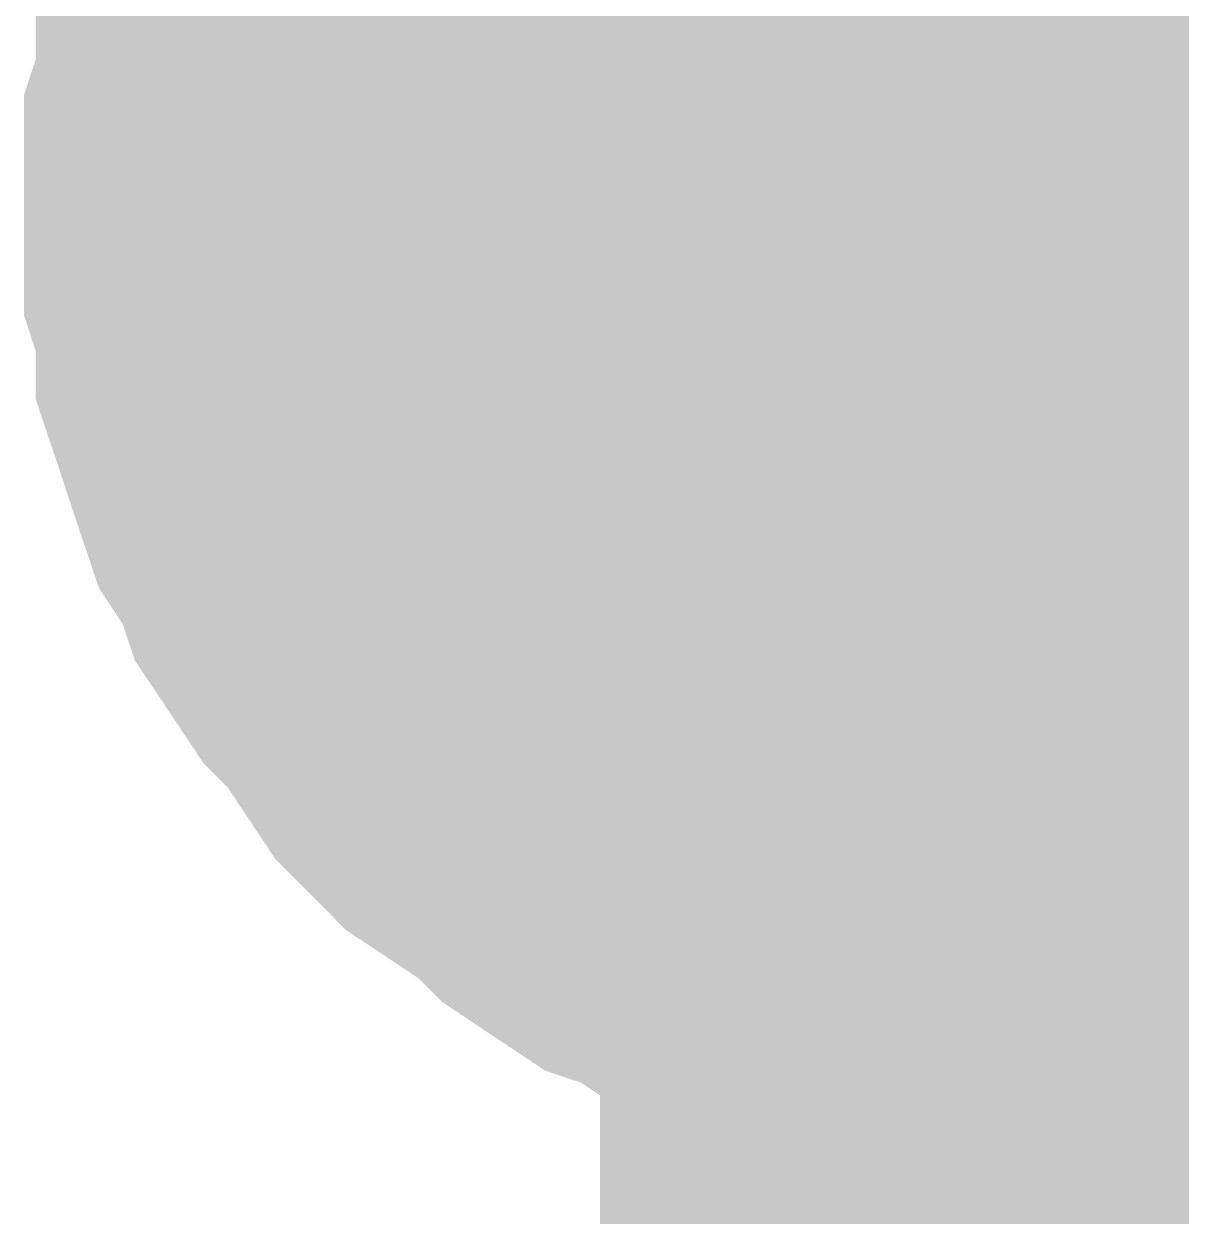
# Model space of a CAD drawing. Header units: inches. Extents: x 0 to 841, y 0 to 594.
# Drawn here: x 344.095 to 345.177, y 309.047 to 310.162 of the extents above; entities that cross this region are included whole.
import ezdxf

# ---------------------------------------------------------------- set-up
doc = ezdxf.new("R2010")
doc.units = ezdxf.units.IN
doc.layers.add('Sheet', color=255, linetype='Continuous')

msp = doc.modelspace()

# ---------------------------------------------------------------- linework, layer by layer
at = {"layer": 'Sheet'}
for points in [[(350.0049, 314.9898, 0.7493, 0.7493, 0), (345.0081, 314.9898, 0.7493, 0.7493, 0), (345.0081, 309.9926, 0.7493, 0.7493, 0)], [(344.2445, 309.9926, 0.2997, 0.2997, 0), (344.2445, 310.0375, 0.2997, 0.2997, 0), (344.2445, 310.0712, 0.2997, 0.2997, 0), (344.2557, 310.1049, 0.2997, 0.2997, 0), (344.2557, 310.1498, 0.2997, 0.2997, 0), (344.267, 310.1835, 0.2997, 0.2997, 0), (344.2782, 310.2172, 0.2997, 0.2997, 0), (344.2894, 310.2621, 0.2997, 0.2997, 0), (344.3007, 310.2958, 0.2997, 0.2997, 0), (344.3231, 310.3295, 0.2997, 0.2997, 0)], [(344.2445, 309.9926, 0.2997, 0.2997, 0), (344.2445, 310.0375, 0.2997, 0.2997, 0), (344.2445, 310.0712, 0.2997, 0.2997, 0), (344.2557, 310.1049, 0.2997, 0.2997, 0), (344.2557, 310.1498, 0.2997, 0.2997, 0), (344.267, 310.1835, 0.2997, 0.2997, 0), (344.2782, 310.2172, 0.2997, 0.2997, 0), (344.2894, 310.2621, 0.2997, 0.2997, 0), (344.3007, 310.2958, 0.2997, 0.2997, 0), (344.3231, 310.3295, 0.2997, 0.2997, 0)], [(344.2445, 309.9926, 0.2997, 0.2997, 0), (344.2445, 310.0375, 0.2997, 0.2997, 0), (344.2445, 310.0712, 0.2997, 0.2997, 0), (344.2557, 310.1049, 0.2997, 0.2997, 0), (344.2557, 310.1498, 0.2997, 0.2997, 0), (344.267, 310.1835, 0.2997, 0.2997, 0), (344.2782, 310.2172, 0.2997, 0.2997, 0), (344.2894, 310.2621, 0.2997, 0.2997, 0), (344.3007, 310.2958, 0.2997, 0.2997, 0), (344.3231, 310.3295, 0.2997, 0.2997, 0)], [(344.5028, 309.9926, 0.2997, 0.2997, 0), (344.5028, 310.0151, 0.2997, 0.2997, 0), (344.5028, 310.0488, 0.2997, 0.2997, 0), (344.514, 310.0712, 0.2997, 0.2997, 0), (344.514, 310.0937, 0.2997, 0.2997, 0), (344.514, 310.1162, 0.2997, 0.2997, 0), (344.5252, 310.1386, 0.2997, 0.2997, 0), (344.5365, 310.1723, 0.2997, 0.2997, 0), (344.5477, 310.1948, 0.2997, 0.2997, 0), (344.5477, 310.2172, 0.2997, 0.2997, 0), (344.5589, 310.2397, 0.2997, 0.2997, 0), (344.5702, 310.2509, 0.2997, 0.2997, 0), (344.5926, 310.2734, 0.2997, 0.2997, 0), (344.6038, 310.2958, 0.2997, 0.2997, 0), (344.6151, 310.3183, 0.2997, 0.2997, 0)], [(344.5028, 309.9926, 0.2997, 0.2997, 0), (344.5028, 310.0151, 0.2997, 0.2997, 0), (344.5028, 310.0488, 0.2997, 0.2997, 0), (344.514, 310.0712, 0.2997, 0.2997, 0), (344.514, 310.0937, 0.2997, 0.2997, 0), (344.514, 310.1162, 0.2997, 0.2997, 0), (344.5252, 310.1386, 0.2997, 0.2997, 0), (344.5365, 310.1723, 0.2997, 0.2997, 0), (344.5477, 310.1948, 0.2997, 0.2997, 0), (344.5477, 310.2172, 0.2997, 0.2997, 0), (344.5589, 310.2397, 0.2997, 0.2997, 0), (344.5702, 310.2509, 0.2997, 0.2997, 0), (344.5926, 310.2734, 0.2997, 0.2997, 0), (344.6038, 310.2958, 0.2997, 0.2997, 0), (344.6151, 310.3183, 0.2997, 0.2997, 0)], [(344.5028, 309.9926, 0.2997, 0.2997, 0), (344.5028, 310.0151, 0.2997, 0.2997, 0), (344.5028, 310.0488, 0.2997, 0.2997, 0), (344.514, 310.0712, 0.2997, 0.2997, 0), (344.514, 310.0937, 0.2997, 0.2997, 0), (344.514, 310.1162, 0.2997, 0.2997, 0), (344.5252, 310.1386, 0.2997, 0.2997, 0), (344.5365, 310.1723, 0.2997, 0.2997, 0), (344.5477, 310.1948, 0.2997, 0.2997, 0), (344.5477, 310.2172, 0.2997, 0.2997, 0), (344.5589, 310.2397, 0.2997, 0.2997, 0), (344.5702, 310.2509, 0.2997, 0.2997, 0), (344.5926, 310.2734, 0.2997, 0.2997, 0), (344.6038, 310.2958, 0.2997, 0.2997, 0), (344.6151, 310.3183, 0.2997, 0.2997, 0)], [(345.0081, 309.9926, 0.7493, 0.7493, 0), (345.0081, 304.9955, 0.7493, 0.7493, 0)], [(350.0049, 309.9926, 0.7493, 0.7493, 0), (345.0081, 309.9926, 0.7493, 0.7493, 0)], [(344.2445, 309.9926, 0.0991, 0.0991, 0), (344.2445, 310.0375, 0.0991, 0.0991, 0), (344.2445, 310.0712, 0.0991, 0.0991, 0), (344.2557, 310.1049, 0.0991, 0.0991, 0), (344.2557, 310.1498, 0.0991, 0.0991, 0), (344.267, 310.1835, 0.0991, 0.0991, 0), (344.2782, 310.2172, 0.0991, 0.0991, 0)], [(344.2445, 309.9926, 0.0991, 0.0991, 0), (344.2445, 310.0375, 0.0991, 0.0991, 0), (344.2445, 310.0712, 0.0991, 0.0991, 0), (344.2557, 310.1049, 0.0991, 0.0991, 0), (344.2557, 310.1498, 0.0991, 0.0991, 0), (344.267, 310.1835, 0.0991, 0.0991, 0), (344.2782, 310.2172, 0.0991, 0.0991, 0)], [(344.2445, 309.9926, 0.0991, 0.0991, 0), (344.2445, 310.0375, 0.0991, 0.0991, 0), (344.2445, 310.0712, 0.0991, 0.0991, 0), (344.2557, 310.1049, 0.0991, 0.0991, 0), (344.2557, 310.1498, 0.0991, 0.0991, 0), (344.267, 310.1835, 0.0991, 0.0991, 0), (344.2782, 310.2172, 0.0991, 0.0991, 0)], [(344.5028, 309.9926, 0.0991, 0.0991, 0), (344.5028, 310.0151, 0.0991, 0.0991, 0), (344.5028, 310.0488, 0.0991, 0.0991, 0), (344.514, 310.0712, 0.0991, 0.0991, 0), (344.514, 310.0937, 0.0991, 0.0991, 0), (344.514, 310.1162, 0.0991, 0.0991, 0), (344.5252, 310.1386, 0.0991, 0.0991, 0), (344.5365, 310.1723, 0.0991, 0.0991, 0), (344.5477, 310.1948, 0.0991, 0.0991, 0), (344.5477, 310.2172, 0.0991, 0.0991, 0)], [(344.5028, 309.9926, 0.0991, 0.0991, 0), (344.5028, 310.0151, 0.0991, 0.0991, 0), (344.5028, 310.0488, 0.0991, 0.0991, 0), (344.514, 310.0712, 0.0991, 0.0991, 0), (344.514, 310.0937, 0.0991, 0.0991, 0), (344.514, 310.1162, 0.0991, 0.0991, 0), (344.5252, 310.1386, 0.0991, 0.0991, 0), (344.5365, 310.1723, 0.0991, 0.0991, 0), (344.5477, 310.1948, 0.0991, 0.0991, 0), (344.5477, 310.2172, 0.0991, 0.0991, 0)], [(344.5028, 309.9926, 0.0991, 0.0991, 0), (344.5028, 310.0151, 0.0991, 0.0991, 0), (344.5028, 310.0488, 0.0991, 0.0991, 0), (344.514, 310.0712, 0.0991, 0.0991, 0), (344.514, 310.0937, 0.0991, 0.0991, 0), (344.514, 310.1162, 0.0991, 0.0991, 0), (344.5252, 310.1386, 0.0991, 0.0991, 0), (344.5365, 310.1723, 0.0991, 0.0991, 0), (344.5477, 310.1948, 0.0991, 0.0991, 0), (344.5477, 310.2172, 0.0991, 0.0991, 0)], [(345.0081, 309.229, 0.2997, 0.2997, 0), (344.9744, 309.229, 0.2997, 0.2997, 0), (344.9295, 309.229, 0.2997, 0.2997, 0), (344.8958, 309.2402, 0.2997, 0.2997, 0), (344.8509, 309.2402, 0.2997, 0.2997, 0), (344.8172, 309.2515, 0.2997, 0.2997, 0), (344.7835, 309.2627, 0.2997, 0.2997, 0), (344.7498, 309.2739, 0.2997, 0.2997, 0), (344.7161, 309.2852, 0.2997, 0.2997, 0), (344.6824, 309.3076, 0.2997, 0.2997, 0), (344.6488, 309.3189, 0.2997, 0.2997, 0), (344.6151, 309.3413, 0.2997, 0.2997, 0), (344.5814, 309.3638, 0.2997, 0.2997, 0), (344.5589, 309.3862, 0.2997, 0.2997, 0), (344.5252, 309.4087, 0.2997, 0.2997, 0), (344.4915, 309.4311, 0.2997, 0.2997, 0), (344.4691, 309.4536, 0.2997, 0.2997, 0), (344.4466, 309.4761, 0.2997, 0.2997, 0), (344.4242, 309.5098, 0.2997, 0.2997, 0), (344.4017, 309.5434, 0.2997, 0.2997, 0), (344.3793, 309.5659, 0.2997, 0.2997, 0), (344.3568, 309.5996, 0.2997, 0.2997, 0), (344.3343, 309.6333, 0.2997, 0.2997, 0), (344.3231, 309.667, 0.2997, 0.2997, 0), (344.3007, 309.7007, 0.2997, 0.2997, 0), (344.2894, 309.7343, 0.2997, 0.2997, 0), (344.2782, 309.768, 0.2997, 0.2997, 0), (344.267, 309.8017, 0.2997, 0.2997, 0), (344.2557, 309.8354, 0.2997, 0.2997, 0), (344.2557, 309.8803, 0.2997, 0.2997, 0), (344.2445, 309.914, 0.2997, 0.2997, 0), (344.2445, 309.9589, 0.2997, 0.2997, 0), (344.2445, 309.9926, 0.2997, 0.2997, 0)], [(344.2445, 309.9926, 0.2997, 0.2997, 0), (344.2445, 309.9926, 0.2997, 0.2997, 0)], [(345.0081, 309.229, 0.2997, 0.2997, 0), (344.9744, 309.229, 0.2997, 0.2997, 0), (344.9295, 309.229, 0.2997, 0.2997, 0), (344.8958, 309.2402, 0.2997, 0.2997, 0), (344.8509, 309.2402, 0.2997, 0.2997, 0), (344.8172, 309.2515, 0.2997, 0.2997, 0), (344.7835, 309.2627, 0.2997, 0.2997, 0), (344.7498, 309.2739, 0.2997, 0.2997, 0), (344.7161, 309.2852, 0.2997, 0.2997, 0), (344.6824, 309.3076, 0.2997, 0.2997, 0), (344.6488, 309.3189, 0.2997, 0.2997, 0), (344.6151, 309.3413, 0.2997, 0.2997, 0), (344.5814, 309.3638, 0.2997, 0.2997, 0), (344.5589, 309.3862, 0.2997, 0.2997, 0), (344.5252, 309.4087, 0.2997, 0.2997, 0), (344.4915, 309.4311, 0.2997, 0.2997, 0), (344.4691, 309.4536, 0.2997, 0.2997, 0), (344.4466, 309.4761, 0.2997, 0.2997, 0), (344.4242, 309.5098, 0.2997, 0.2997, 0), (344.4017, 309.5434, 0.2997, 0.2997, 0), (344.3793, 309.5659, 0.2997, 0.2997, 0), (344.3568, 309.5996, 0.2997, 0.2997, 0), (344.3343, 309.6333, 0.2997, 0.2997, 0), (344.3231, 309.667, 0.2997, 0.2997, 0), (344.3007, 309.7007, 0.2997, 0.2997, 0), (344.2894, 309.7343, 0.2997, 0.2997, 0), (344.2782, 309.768, 0.2997, 0.2997, 0), (344.267, 309.8017, 0.2997, 0.2997, 0), (344.2557, 309.8354, 0.2997, 0.2997, 0), (344.2557, 309.8803, 0.2997, 0.2997, 0), (344.2445, 309.914, 0.2997, 0.2997, 0), (344.2445, 309.9589, 0.2997, 0.2997, 0), (344.2445, 309.9926, 0.2997, 0.2997, 0)], [(344.2445, 309.9926, 0.2997, 0.2997, 0), (344.2445, 309.9926, 0.2997, 0.2997, 0)], [(345.0081, 309.229, 0.2997, 0.2997, 0), (344.9744, 309.229, 0.2997, 0.2997, 0), (344.9295, 309.229, 0.2997, 0.2997, 0), (344.8958, 309.2402, 0.2997, 0.2997, 0), (344.8509, 309.2402, 0.2997, 0.2997, 0), (344.8172, 309.2515, 0.2997, 0.2997, 0), (344.7835, 309.2627, 0.2997, 0.2997, 0), (344.7498, 309.2739, 0.2997, 0.2997, 0), (344.7161, 309.2852, 0.2997, 0.2997, 0), (344.6824, 309.3076, 0.2997, 0.2997, 0), (344.6488, 309.3189, 0.2997, 0.2997, 0), (344.6151, 309.3413, 0.2997, 0.2997, 0), (344.5814, 309.3638, 0.2997, 0.2997, 0), (344.5589, 309.3862, 0.2997, 0.2997, 0), (344.5252, 309.4087, 0.2997, 0.2997, 0), (344.4915, 309.4311, 0.2997, 0.2997, 0), (344.4691, 309.4536, 0.2997, 0.2997, 0), (344.4466, 309.4761, 0.2997, 0.2997, 0), (344.4242, 309.5098, 0.2997, 0.2997, 0), (344.4017, 309.5434, 0.2997, 0.2997, 0), (344.3793, 309.5659, 0.2997, 0.2997, 0), (344.3568, 309.5996, 0.2997, 0.2997, 0), (344.3343, 309.6333, 0.2997, 0.2997, 0), (344.3231, 309.667, 0.2997, 0.2997, 0), (344.3007, 309.7007, 0.2997, 0.2997, 0), (344.2894, 309.7343, 0.2997, 0.2997, 0), (344.2782, 309.768, 0.2997, 0.2997, 0), (344.267, 309.8017, 0.2997, 0.2997, 0), (344.2557, 309.8354, 0.2997, 0.2997, 0), (344.2557, 309.8803, 0.2997, 0.2997, 0), (344.2445, 309.914, 0.2997, 0.2997, 0), (344.2445, 309.9589, 0.2997, 0.2997, 0), (344.2445, 309.9926, 0.2997, 0.2997, 0)], [(344.2445, 309.9926, 0.2997, 0.2997, 0), (344.2445, 309.9926, 0.2997, 0.2997, 0)], [(345.0081, 309.4873, 0.2997, 0.2997, 0), (344.9856, 309.4873, 0.2997, 0.2997, 0), (344.9519, 309.4873, 0.2997, 0.2997, 0), (344.9295, 309.4985, 0.2997, 0.2997, 0), (344.907, 309.4985, 0.2997, 0.2997, 0), (344.8846, 309.4985, 0.2997, 0.2997, 0), (344.8621, 309.5098, 0.2997, 0.2997, 0), (344.8284, 309.521, 0.2997, 0.2997, 0), (344.806, 309.5322, 0.2997, 0.2997, 0), (344.7835, 309.5322, 0.2997, 0.2997, 0), (344.761, 309.5434, 0.2997, 0.2997, 0), (344.7498, 309.5547, 0.2997, 0.2997, 0), (344.7274, 309.5771, 0.2997, 0.2997, 0), (344.7049, 309.5884, 0.2997, 0.2997, 0), (344.6824, 309.5996, 0.2997, 0.2997, 0), (344.6712, 309.6221, 0.2997, 0.2997, 0), (344.6488, 309.6333, 0.2997, 0.2997, 0), (344.6375, 309.6557, 0.2997, 0.2997, 0), (344.6151, 309.667, 0.2997, 0.2997, 0), (344.6038, 309.6894, 0.2997, 0.2997, 0), (344.5926, 309.7119, 0.2997, 0.2997, 0), (344.5702, 309.7343, 0.2997, 0.2997, 0), (344.5589, 309.7456, 0.2997, 0.2997, 0), (344.5477, 309.768, 0.2997, 0.2997, 0), (344.5477, 309.7905, 0.2997, 0.2997, 0), (344.5365, 309.813, 0.2997, 0.2997, 0), (344.5252, 309.8466, 0.2997, 0.2997, 0), (344.514, 309.8691, 0.2997, 0.2997, 0), (344.514, 309.8916, 0.2997, 0.2997, 0), (344.514, 309.914, 0.2997, 0.2997, 0), (344.5028, 309.9365, 0.2997, 0.2997, 0), (344.5028, 309.9702, 0.2997, 0.2997, 0), (344.5028, 309.9926, 0.2997, 0.2997, 0)], [(344.5028, 309.9926, 0.2997, 0.2997, 0), (344.5028, 309.9926, 0.2997, 0.2997, 0)], [(345.0081, 309.4873, 0.2997, 0.2997, 0), (344.9856, 309.4873, 0.2997, 0.2997, 0), (344.9519, 309.4873, 0.2997, 0.2997, 0), (344.9295, 309.4985, 0.2997, 0.2997, 0), (344.907, 309.4985, 0.2997, 0.2997, 0), (344.8846, 309.4985, 0.2997, 0.2997, 0), (344.8621, 309.5098, 0.2997, 0.2997, 0), (344.8284, 309.521, 0.2997, 0.2997, 0), (344.806, 309.5322, 0.2997, 0.2997, 0), (344.7835, 309.5322, 0.2997, 0.2997, 0), (344.761, 309.5434, 0.2997, 0.2997, 0), (344.7498, 309.5547, 0.2997, 0.2997, 0), (344.7274, 309.5771, 0.2997, 0.2997, 0), (344.7049, 309.5884, 0.2997, 0.2997, 0), (344.6824, 309.5996, 0.2997, 0.2997, 0), (344.6712, 309.6221, 0.2997, 0.2997, 0), (344.6488, 309.6333, 0.2997, 0.2997, 0), (344.6375, 309.6557, 0.2997, 0.2997, 0), (344.6151, 309.667, 0.2997, 0.2997, 0), (344.6038, 309.6894, 0.2997, 0.2997, 0), (344.5926, 309.7119, 0.2997, 0.2997, 0), (344.5702, 309.7343, 0.2997, 0.2997, 0), (344.5589, 309.7456, 0.2997, 0.2997, 0), (344.5477, 309.768, 0.2997, 0.2997, 0), (344.5477, 309.7905, 0.2997, 0.2997, 0), (344.5365, 309.813, 0.2997, 0.2997, 0), (344.5252, 309.8466, 0.2997, 0.2997, 0), (344.514, 309.8691, 0.2997, 0.2997, 0), (344.514, 309.8916, 0.2997, 0.2997, 0), (344.514, 309.914, 0.2997, 0.2997, 0), (344.5028, 309.9365, 0.2997, 0.2997, 0), (344.5028, 309.9702, 0.2997, 0.2997, 0), (344.5028, 309.9926, 0.2997, 0.2997, 0)], [(344.5028, 309.9926, 0.2997, 0.2997, 0), (344.5028, 309.9926, 0.2997, 0.2997, 0)], [(345.0081, 309.4873, 0.2997, 0.2997, 0), (344.9856, 309.4873, 0.2997, 0.2997, 0), (344.9519, 309.4873, 0.2997, 0.2997, 0), (344.9295, 309.4985, 0.2997, 0.2997, 0), (344.907, 309.4985, 0.2997, 0.2997, 0), (344.8846, 309.4985, 0.2997, 0.2997, 0), (344.8621, 309.5098, 0.2997, 0.2997, 0), (344.8284, 309.521, 0.2997, 0.2997, 0), (344.806, 309.5322, 0.2997, 0.2997, 0), (344.7835, 309.5322, 0.2997, 0.2997, 0), (344.761, 309.5434, 0.2997, 0.2997, 0), (344.7498, 309.5547, 0.2997, 0.2997, 0), (344.7274, 309.5771, 0.2997, 0.2997, 0), (344.7049, 309.5884, 0.2997, 0.2997, 0), (344.6824, 309.5996, 0.2997, 0.2997, 0), (344.6712, 309.6221, 0.2997, 0.2997, 0), (344.6488, 309.6333, 0.2997, 0.2997, 0), (344.6375, 309.6557, 0.2997, 0.2997, 0), (344.6151, 309.667, 0.2997, 0.2997, 0), (344.6038, 309.6894, 0.2997, 0.2997, 0), (344.5926, 309.7119, 0.2997, 0.2997, 0), (344.5702, 309.7343, 0.2997, 0.2997, 0), (344.5589, 309.7456, 0.2997, 0.2997, 0), (344.5477, 309.768, 0.2997, 0.2997, 0), (344.5477, 309.7905, 0.2997, 0.2997, 0), (344.5365, 309.813, 0.2997, 0.2997, 0), (344.5252, 309.8466, 0.2997, 0.2997, 0), (344.514, 309.8691, 0.2997, 0.2997, 0), (344.514, 309.8916, 0.2997, 0.2997, 0), (344.514, 309.914, 0.2997, 0.2997, 0), (344.5028, 309.9365, 0.2997, 0.2997, 0), (344.5028, 309.9702, 0.2997, 0.2997, 0), (344.5028, 309.9926, 0.2997, 0.2997, 0)], [(344.5028, 309.9926, 0.2997, 0.2997, 0), (344.5028, 309.9926, 0.2997, 0.2997, 0)], [(345.0081, 309.9926, 0.2997, 0.2997, 0), (345.0081, 304.9169, 0.2997, 0.2997, 0)], [(345.0081, 309.229, 0.0991, 0.0991, 0), (344.9744, 309.229, 0.0991, 0.0991, 0), (344.9295, 309.229, 0.0991, 0.0991, 0), (344.8958, 309.2402, 0.0991, 0.0991, 0), (344.8509, 309.2402, 0.0991, 0.0991, 0), (344.8172, 309.2515, 0.0991, 0.0991, 0), (344.7835, 309.2627, 0.0991, 0.0991, 0), (344.7498, 309.2739, 0.0991, 0.0991, 0), (344.7161, 309.2852, 0.0991, 0.0991, 0), (344.6824, 309.3076, 0.0991, 0.0991, 0), (344.6488, 309.3189, 0.0991, 0.0991, 0), (344.6151, 309.3413, 0.0991, 0.0991, 0), (344.5814, 309.3638, 0.0991, 0.0991, 0), (344.5589, 309.3862, 0.0991, 0.0991, 0), (344.5252, 309.4087, 0.0991, 0.0991, 0), (344.4915, 309.4311, 0.0991, 0.0991, 0), (344.4691, 309.4536, 0.0991, 0.0991, 0), (344.4466, 309.4761, 0.0991, 0.0991, 0), (344.4242, 309.5098, 0.0991, 0.0991, 0), (344.4017, 309.5434, 0.0991, 0.0991, 0), (344.3793, 309.5659, 0.0991, 0.0991, 0), (344.3568, 309.5996, 0.0991, 0.0991, 0), (344.3343, 309.6333, 0.0991, 0.0991, 0), (344.3231, 309.667, 0.0991, 0.0991, 0), (344.3007, 309.7007, 0.0991, 0.0991, 0), (344.2894, 309.7343, 0.0991, 0.0991, 0), (344.2782, 309.768, 0.0991, 0.0991, 0), (344.267, 309.8017, 0.0991, 0.0991, 0), (344.2557, 309.8354, 0.0991, 0.0991, 0), (344.2557, 309.8803, 0.0991, 0.0991, 0), (344.2445, 309.914, 0.0991, 0.0991, 0), (344.2445, 309.9589, 0.0991, 0.0991, 0), (344.2445, 309.9926, 0.0991, 0.0991, 0)], [(344.2445, 309.9926, 0.0991, 0.0991, 0), (344.2445, 309.9926, 0.0991, 0.0991, 0)], [(345.0081, 309.229, 0.0991, 0.0991, 0), (344.9744, 309.229, 0.0991, 0.0991, 0), (344.9295, 309.229, 0.0991, 0.0991, 0), (344.8958, 309.2402, 0.0991, 0.0991, 0), (344.8509, 309.2402, 0.0991, 0.0991, 0), (344.8172, 309.2515, 0.0991, 0.0991, 0), (344.7835, 309.2627, 0.0991, 0.0991, 0), (344.7498, 309.2739, 0.0991, 0.0991, 0), (344.7161, 309.2852, 0.0991, 0.0991, 0), (344.6824, 309.3076, 0.0991, 0.0991, 0), (344.6488, 309.3189, 0.0991, 0.0991, 0), (344.6151, 309.3413, 0.0991, 0.0991, 0), (344.5814, 309.3638, 0.0991, 0.0991, 0), (344.5589, 309.3862, 0.0991, 0.0991, 0), (344.5252, 309.4087, 0.0991, 0.0991, 0), (344.4915, 309.4311, 0.0991, 0.0991, 0), (344.4691, 309.4536, 0.0991, 0.0991, 0), (344.4466, 309.4761, 0.0991, 0.0991, 0), (344.4242, 309.5098, 0.0991, 0.0991, 0), (344.4017, 309.5434, 0.0991, 0.0991, 0), (344.3793, 309.5659, 0.0991, 0.0991, 0), (344.3568, 309.5996, 0.0991, 0.0991, 0), (344.3343, 309.6333, 0.0991, 0.0991, 0), (344.3231, 309.667, 0.0991, 0.0991, 0), (344.3007, 309.7007, 0.0991, 0.0991, 0), (344.2894, 309.7343, 0.0991, 0.0991, 0), (344.2782, 309.768, 0.0991, 0.0991, 0), (344.267, 309.8017, 0.0991, 0.0991, 0), (344.2557, 309.8354, 0.0991, 0.0991, 0), (344.2557, 309.8803, 0.0991, 0.0991, 0), (344.2445, 309.914, 0.0991, 0.0991, 0), (344.2445, 309.9589, 0.0991, 0.0991, 0), (344.2445, 309.9926, 0.0991, 0.0991, 0)], [(344.2445, 309.9926, 0.0991, 0.0991, 0), (344.2445, 309.9926, 0.0991, 0.0991, 0)], [(345.0081, 309.229, 0.0991, 0.0991, 0), (344.9744, 309.229, 0.0991, 0.0991, 0), (344.9295, 309.229, 0.0991, 0.0991, 0), (344.8958, 309.2402, 0.0991, 0.0991, 0), (344.8509, 309.2402, 0.0991, 0.0991, 0), (344.8172, 309.2515, 0.0991, 0.0991, 0), (344.7835, 309.2627, 0.0991, 0.0991, 0), (344.7498, 309.2739, 0.0991, 0.0991, 0), (344.7161, 309.2852, 0.0991, 0.0991, 0), (344.6824, 309.3076, 0.0991, 0.0991, 0), (344.6488, 309.3189, 0.0991, 0.0991, 0), (344.6151, 309.3413, 0.0991, 0.0991, 0), (344.5814, 309.3638, 0.0991, 0.0991, 0), (344.5589, 309.3862, 0.0991, 0.0991, 0), (344.5252, 309.4087, 0.0991, 0.0991, 0), (344.4915, 309.4311, 0.0991, 0.0991, 0), (344.4691, 309.4536, 0.0991, 0.0991, 0), (344.4466, 309.4761, 0.0991, 0.0991, 0), (344.4242, 309.5098, 0.0991, 0.0991, 0), (344.4017, 309.5434, 0.0991, 0.0991, 0), (344.3793, 309.5659, 0.0991, 0.0991, 0), (344.3568, 309.5996, 0.0991, 0.0991, 0), (344.3343, 309.6333, 0.0991, 0.0991, 0), (344.3231, 309.667, 0.0991, 0.0991, 0), (344.3007, 309.7007, 0.0991, 0.0991, 0), (344.2894, 309.7343, 0.0991, 0.0991, 0), (344.2782, 309.768, 0.0991, 0.0991, 0), (344.267, 309.8017, 0.0991, 0.0991, 0), (344.2557, 309.8354, 0.0991, 0.0991, 0), (344.2557, 309.8803, 0.0991, 0.0991, 0), (344.2445, 309.914, 0.0991, 0.0991, 0), (344.2445, 309.9589, 0.0991, 0.0991, 0), (344.2445, 309.9926, 0.0991, 0.0991, 0)], [(344.2445, 309.9926, 0.0991, 0.0991, 0), (344.2445, 309.9926, 0.0991, 0.0991, 0)], [(345.0081, 309.4873, 0.0991, 0.0991, 0), (344.9856, 309.4873, 0.0991, 0.0991, 0), (344.9519, 309.4873, 0.0991, 0.0991, 0), (344.9295, 309.4985, 0.0991, 0.0991, 0), (344.907, 309.4985, 0.0991, 0.0991, 0), (344.8846, 309.4985, 0.0991, 0.0991, 0), (344.8621, 309.5098, 0.0991, 0.0991, 0), (344.8284, 309.521, 0.0991, 0.0991, 0), (344.806, 309.5322, 0.0991, 0.0991, 0), (344.7835, 309.5322, 0.0991, 0.0991, 0), (344.761, 309.5434, 0.0991, 0.0991, 0), (344.7498, 309.5547, 0.0991, 0.0991, 0), (344.7274, 309.5771, 0.0991, 0.0991, 0), (344.7049, 309.5884, 0.0991, 0.0991, 0), (344.6824, 309.5996, 0.0991, 0.0991, 0), (344.6712, 309.6221, 0.0991, 0.0991, 0), (344.6488, 309.6333, 0.0991, 0.0991, 0), (344.6375, 309.6557, 0.0991, 0.0991, 0), (344.6151, 309.667, 0.0991, 0.0991, 0), (344.6038, 309.6894, 0.0991, 0.0991, 0), (344.5926, 309.7119, 0.0991, 0.0991, 0), (344.5702, 309.7343, 0.0991, 0.0991, 0), (344.5589, 309.7456, 0.0991, 0.0991, 0), (344.5477, 309.768, 0.0991, 0.0991, 0), (344.5477, 309.7905, 0.0991, 0.0991, 0), (344.5365, 309.813, 0.0991, 0.0991, 0), (344.5252, 309.8466, 0.0991, 0.0991, 0), (344.514, 309.8691, 0.0991, 0.0991, 0), (344.514, 309.8916, 0.0991, 0.0991, 0), (344.514, 309.914, 0.0991, 0.0991, 0), (344.5028, 309.9365, 0.0991, 0.0991, 0), (344.5028, 309.9702, 0.0991, 0.0991, 0), (344.5028, 309.9926, 0.0991, 0.0991, 0)], [(344.5028, 309.9926, 0.0991, 0.0991, 0), (344.5028, 309.9926, 0.0991, 0.0991, 0)], [(345.0081, 309.4873, 0.0991, 0.0991, 0), (344.9856, 309.4873, 0.0991, 0.0991, 0), (344.9519, 309.4873, 0.0991, 0.0991, 0), (344.9295, 309.4985, 0.0991, 0.0991, 0), (344.907, 309.4985, 0.0991, 0.0991, 0), (344.8846, 309.4985, 0.0991, 0.0991, 0), (344.8621, 309.5098, 0.0991, 0.0991, 0), (344.8284, 309.521, 0.0991, 0.0991, 0), (344.806, 309.5322, 0.0991, 0.0991, 0), (344.7835, 309.5322, 0.0991, 0.0991, 0), (344.761, 309.5434, 0.0991, 0.0991, 0), (344.7498, 309.5547, 0.0991, 0.0991, 0), (344.7274, 309.5771, 0.0991, 0.0991, 0), (344.7049, 309.5884, 0.0991, 0.0991, 0), (344.6824, 309.5996, 0.0991, 0.0991, 0), (344.6712, 309.6221, 0.0991, 0.0991, 0), (344.6488, 309.6333, 0.0991, 0.0991, 0), (344.6375, 309.6557, 0.0991, 0.0991, 0), (344.6151, 309.667, 0.0991, 0.0991, 0), (344.6038, 309.6894, 0.0991, 0.0991, 0), (344.5926, 309.7119, 0.0991, 0.0991, 0), (344.5702, 309.7343, 0.0991, 0.0991, 0), (344.5589, 309.7456, 0.0991, 0.0991, 0), (344.5477, 309.768, 0.0991, 0.0991, 0), (344.5477, 309.7905, 0.0991, 0.0991, 0), (344.5365, 309.813, 0.0991, 0.0991, 0), (344.5252, 309.8466, 0.0991, 0.0991, 0), (344.514, 309.8691, 0.0991, 0.0991, 0), (344.514, 309.8916, 0.0991, 0.0991, 0), (344.514, 309.914, 0.0991, 0.0991, 0), (344.5028, 309.9365, 0.0991, 0.0991, 0), (344.5028, 309.9702, 0.0991, 0.0991, 0), (344.5028, 309.9926, 0.0991, 0.0991, 0)], [(344.5028, 309.9926, 0.0991, 0.0991, 0), (344.5028, 309.9926, 0.0991, 0.0991, 0)], [(345.0081, 309.4873, 0.0991, 0.0991, 0), (344.9856, 309.4873, 0.0991, 0.0991, 0), (344.9519, 309.4873, 0.0991, 0.0991, 0), (344.9295, 309.4985, 0.0991, 0.0991, 0), (344.907, 309.4985, 0.0991, 0.0991, 0), (344.8846, 309.4985, 0.0991, 0.0991, 0), (344.8621, 309.5098, 0.0991, 0.0991, 0), (344.8284, 309.521, 0.0991, 0.0991, 0), (344.806, 309.5322, 0.0991, 0.0991, 0), (344.7835, 309.5322, 0.0991, 0.0991, 0), (344.761, 309.5434, 0.0991, 0.0991, 0), (344.7498, 309.5547, 0.0991, 0.0991, 0), (344.7274, 309.5771, 0.0991, 0.0991, 0), (344.7049, 309.5884, 0.0991, 0.0991, 0), (344.6824, 309.5996, 0.0991, 0.0991, 0), (344.6712, 309.6221, 0.0991, 0.0991, 0), (344.6488, 309.6333, 0.0991, 0.0991, 0), (344.6375, 309.6557, 0.0991, 0.0991, 0), (344.6151, 309.667, 0.0991, 0.0991, 0), (344.6038, 309.6894, 0.0991, 0.0991, 0), (344.5926, 309.7119, 0.0991, 0.0991, 0), (344.5702, 309.7343, 0.0991, 0.0991, 0), (344.5589, 309.7456, 0.0991, 0.0991, 0), (344.5477, 309.768, 0.0991, 0.0991, 0), (344.5477, 309.7905, 0.0991, 0.0991, 0), (344.5365, 309.813, 0.0991, 0.0991, 0), (344.5252, 309.8466, 0.0991, 0.0991, 0), (344.514, 309.8691, 0.0991, 0.0991, 0), (344.514, 309.8916, 0.0991, 0.0991, 0), (344.514, 309.914, 0.0991, 0.0991, 0), (344.5028, 309.9365, 0.0991, 0.0991, 0), (344.5028, 309.9702, 0.0991, 0.0991, 0), (344.5028, 309.9926, 0.0991, 0.0991, 0)], [(344.5028, 309.9926, 0.0991, 0.0991, 0), (344.5028, 309.9926, 0.0991, 0.0991, 0)], [(345.3337, 309.5996, 0.2997, 0.2997, 0), (345.3113, 309.5884, 0.2997, 0.2997, 0), (345.2888, 309.5771, 0.2997, 0.2997, 0), (345.2663, 309.5547, 0.2997, 0.2997, 0), (345.2551, 309.5434, 0.2997, 0.2997, 0), (345.2327, 309.5322, 0.2997, 0.2997, 0), (345.2102, 309.5322, 0.2997, 0.2997, 0), (345.1877, 309.521, 0.2997, 0.2997, 0), (345.1541, 309.5098, 0.2997, 0.2997, 0), (345.1316, 309.4985, 0.2997, 0.2997, 0), (345.1091, 309.4985, 0.2997, 0.2997, 0), (345.0867, 309.4985, 0.2997, 0.2997, 0), (345.0642, 309.4873, 0.2997, 0.2997, 0), (345.0305, 309.4873, 0.2997, 0.2997, 0), (345.0081, 309.4873, 0.2997, 0.2997, 0)], [(345.3337, 309.5996, 0.2997, 0.2997, 0), (345.3113, 309.5884, 0.2997, 0.2997, 0), (345.2888, 309.5771, 0.2997, 0.2997, 0), (345.2663, 309.5547, 0.2997, 0.2997, 0), (345.2551, 309.5434, 0.2997, 0.2997, 0), (345.2327, 309.5322, 0.2997, 0.2997, 0), (345.2102, 309.5322, 0.2997, 0.2997, 0), (345.1877, 309.521, 0.2997, 0.2997, 0), (345.1541, 309.5098, 0.2997, 0.2997, 0), (345.1316, 309.4985, 0.2997, 0.2997, 0), (345.1091, 309.4985, 0.2997, 0.2997, 0), (345.0867, 309.4985, 0.2997, 0.2997, 0), (345.0642, 309.4873, 0.2997, 0.2997, 0), (345.0305, 309.4873, 0.2997, 0.2997, 0), (345.0081, 309.4873, 0.2997, 0.2997, 0)], [(345.3337, 309.5996, 0.2997, 0.2997, 0), (345.3113, 309.5884, 0.2997, 0.2997, 0), (345.2888, 309.5771, 0.2997, 0.2997, 0), (345.2663, 309.5547, 0.2997, 0.2997, 0), (345.2551, 309.5434, 0.2997, 0.2997, 0), (345.2327, 309.5322, 0.2997, 0.2997, 0), (345.2102, 309.5322, 0.2997, 0.2997, 0), (345.1877, 309.521, 0.2997, 0.2997, 0), (345.1541, 309.5098, 0.2997, 0.2997, 0), (345.1316, 309.4985, 0.2997, 0.2997, 0), (345.1091, 309.4985, 0.2997, 0.2997, 0), (345.0867, 309.4985, 0.2997, 0.2997, 0), (345.0642, 309.4873, 0.2997, 0.2997, 0), (345.0305, 309.4873, 0.2997, 0.2997, 0), (345.0081, 309.4873, 0.2997, 0.2997, 0)], [(345.2327, 309.5322, 0.0991, 0.0991, 0), (345.2102, 309.5322, 0.0991, 0.0991, 0), (345.1877, 309.521, 0.0991, 0.0991, 0), (345.1541, 309.5098, 0.0991, 0.0991, 0), (345.1316, 309.4985, 0.0991, 0.0991, 0), (345.1091, 309.4985, 0.0991, 0.0991, 0), (345.0867, 309.4985, 0.0991, 0.0991, 0), (345.0642, 309.4873, 0.0991, 0.0991, 0), (345.0305, 309.4873, 0.0991, 0.0991, 0), (345.0081, 309.4873, 0.0991, 0.0991, 0)], [(345.2327, 309.5322, 0.0991, 0.0991, 0), (345.2102, 309.5322, 0.0991, 0.0991, 0), (345.1877, 309.521, 0.0991, 0.0991, 0), (345.1541, 309.5098, 0.0991, 0.0991, 0), (345.1316, 309.4985, 0.0991, 0.0991, 0), (345.1091, 309.4985, 0.0991, 0.0991, 0), (345.0867, 309.4985, 0.0991, 0.0991, 0), (345.0642, 309.4873, 0.0991, 0.0991, 0), (345.0305, 309.4873, 0.0991, 0.0991, 0), (345.0081, 309.4873, 0.0991, 0.0991, 0)], [(345.2327, 309.5322, 0.0991, 0.0991, 0), (345.2102, 309.5322, 0.0991, 0.0991, 0), (345.1877, 309.521, 0.0991, 0.0991, 0), (345.1541, 309.5098, 0.0991, 0.0991, 0), (345.1316, 309.4985, 0.0991, 0.0991, 0), (345.1091, 309.4985, 0.0991, 0.0991, 0), (345.0867, 309.4985, 0.0991, 0.0991, 0), (345.0642, 309.4873, 0.0991, 0.0991, 0), (345.0305, 309.4873, 0.0991, 0.0991, 0), (345.0081, 309.4873, 0.0991, 0.0991, 0)], [(345.3449, 309.3076, 0.2997, 0.2997, 0), (345.3113, 309.2852, 0.2997, 0.2997, 0), (345.2776, 309.2739, 0.2997, 0.2997, 0), (345.2327, 309.2627, 0.2997, 0.2997, 0), (345.199, 309.2515, 0.2997, 0.2997, 0), (345.1653, 309.2402, 0.2997, 0.2997, 0), (345.1204, 309.2402, 0.2997, 0.2997, 0), (345.0867, 309.229, 0.2997, 0.2997, 0), (345.053, 309.229, 0.2997, 0.2997, 0), (345.0081, 309.229, 0.2997, 0.2997, 0)], [(345.3449, 309.3076, 0.2997, 0.2997, 0), (345.3113, 309.2852, 0.2997, 0.2997, 0), (345.2776, 309.2739, 0.2997, 0.2997, 0), (345.2327, 309.2627, 0.2997, 0.2997, 0), (345.199, 309.2515, 0.2997, 0.2997, 0), (345.1653, 309.2402, 0.2997, 0.2997, 0), (345.1204, 309.2402, 0.2997, 0.2997, 0), (345.0867, 309.229, 0.2997, 0.2997, 0), (345.053, 309.229, 0.2997, 0.2997, 0), (345.0081, 309.229, 0.2997, 0.2997, 0)], [(345.3449, 309.3076, 0.2997, 0.2997, 0), (345.3113, 309.2852, 0.2997, 0.2997, 0), (345.2776, 309.2739, 0.2997, 0.2997, 0), (345.2327, 309.2627, 0.2997, 0.2997, 0), (345.199, 309.2515, 0.2997, 0.2997, 0), (345.1653, 309.2402, 0.2997, 0.2997, 0), (345.1204, 309.2402, 0.2997, 0.2997, 0), (345.0867, 309.229, 0.2997, 0.2997, 0), (345.053, 309.229, 0.2997, 0.2997, 0), (345.0081, 309.229, 0.2997, 0.2997, 0)], [(345.2327, 309.2627, 0.0991, 0.0991, 0), (345.199, 309.2515, 0.0991, 0.0991, 0), (345.1653, 309.2402, 0.0991, 0.0991, 0), (345.1204, 309.2402, 0.0991, 0.0991, 0), (345.0867, 309.229, 0.0991, 0.0991, 0), (345.053, 309.229, 0.0991, 0.0991, 0), (345.0081, 309.229, 0.0991, 0.0991, 0)], [(345.2327, 309.2627, 0.0991, 0.0991, 0), (345.199, 309.2515, 0.0991, 0.0991, 0), (345.1653, 309.2402, 0.0991, 0.0991, 0), (345.1204, 309.2402, 0.0991, 0.0991, 0), (345.0867, 309.229, 0.0991, 0.0991, 0), (345.053, 309.229, 0.0991, 0.0991, 0), (345.0081, 309.229, 0.0991, 0.0991, 0)], [(345.2327, 309.2627, 0.0991, 0.0991, 0), (345.199, 309.2515, 0.0991, 0.0991, 0), (345.1653, 309.2402, 0.0991, 0.0991, 0), (345.1204, 309.2402, 0.0991, 0.0991, 0), (345.0867, 309.229, 0.0991, 0.0991, 0), (345.053, 309.229, 0.0991, 0.0991, 0), (345.0081, 309.229, 0.0991, 0.0991, 0)]]:
    msp.add_lwpolyline(points, format="xyseb", dxfattribs=at)
msp.add_lwpolyline([(344.746, 310, 0.508, 0.508, 1), (345.254, 310, 0.508, 0.508, 1)], format="xyseb", close=True, dxfattribs=at)

doc.saveas('drawing.dxf')
